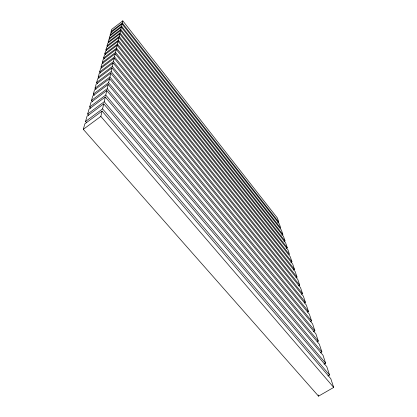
<?xml version="1.0" encoding="UTF-8"?>
<svg xmlns="http://www.w3.org/2000/svg" width="417" height="417" viewBox="0 0 417 417"><rect width="100%" height="100%" fill="white"/><g stroke="black" fill="none" stroke-linecap="round" stroke-linejoin="round"><path stroke-width="0.63" d="M83.301 129.343L100.846 116.406L102.071 111.078L330.79 378.678L333.699 387.419L318.536 396.15L83.301 129.343L84.886 123.781L102.071 111.078M86.668 122.754L85.542 121.467L102.582 108.863L103.734 103.838L326.808 366.689L329.576 375.024L327.934 375.978M88.748 115.3L87.659 114.044L104.214 101.748L105.303 97.01L323.003 355.242L325.646 363.197L323.983 364.177M90.708 108.258L89.65 107.033L105.756 95.04L106.788 90.562L319.365 344.301L321.893 351.906L320.266 352.865M92.564 101.602L91.537 100.398L107.216 88.691L108.191 84.453L315.888 333.84L318.307 341.111L317.207 341.768M94.32 95.295L93.325 94.117L108.597 82.686L109.52 78.667L312.557 323.816L314.871 330.785L313.261 331.755M95.988 89.311L95.019 88.159L109.906 76.989L110.786 73.173L309.367 314.215L311.582 320.897L310.488 321.559M97.573 83.629L96.629 82.503L111.151 71.578L111.985 67.95L306.302 305.004L308.434 311.41L307.36 312.067M98.98 78.099L98.162 77.119L112.335 66.433L113.127 62.977L303.362 296.164L305.411 302.315L304.316 302.987M100.414 72.954L99.616 71.995L113.46 61.534L114.216 58.244L300.542 287.667L302.507 293.578L301.434 294.24M101.784 68.049L101.008 67.111L114.534 56.868L115.254 53.73L297.827 279.499L299.714 285.181L298.619 285.864M103.093 63.368L102.332 62.446L115.556 52.417L116.244 49.42L295.21 271.634L297.029 277.107L295.955 277.779M104.344 58.896L103.604 57.989L116.536 48.163L117.193 45.297L292.698 264.065L294.449 269.335L293.391 269.997M105.537 54.617L104.813 53.73L117.469 44.093L118.1 41.351L290.268 256.768L291.957 261.85L290.873 262.533M118.365 40.199L118.97 37.572L287.933 249.736L289.56 254.631L118.365 40.199L105.975 49.649L106.684 50.52M107.779 46.595L107.086 45.74L119.22 36.472L119.799 33.954L285.676 242.944L287.245 247.672L286.151 248.37M108.832 42.831L108.154 41.992L120.044 32.896L120.602 30.477L283.497 236.392L285.014 240.958L283.941 241.646M109.843 39.219L109.176 38.39L120.831 29.461L121.368 27.141L281.392 230.059L282.856 234.469L281.803 235.152M121.592 26.167L122.103 23.936L279.359 223.939L280.777 228.203L121.592 26.167L110.161 34.934L110.813 35.747M111.746 32.411L111.104 31.609L122.317 22.998L122.812 20.85L277.388 218.018L278.759 222.141L277.686 222.84M85.542 121.467L87.033 116.223L103.734 103.838M87.659 114.044L89.066 109.092L105.303 97.01M89.65 107.033L90.984 102.353L106.788 90.562M91.537 100.398L92.798 95.967L108.191 84.453M93.325 94.117L94.518 89.916L109.52 78.667M95.019 88.159L96.155 84.171L110.786 73.173M96.629 82.503L97.708 78.709L111.985 67.95M98.162 77.119L99.189 73.507L113.127 62.977M99.616 71.995L100.596 68.55L114.216 58.244M101.008 67.111L101.941 63.822L115.254 53.73M102.332 62.446L103.228 59.308L116.244 49.42M103.604 57.989L104.459 54.987L117.193 45.297M104.813 53.73L105.631 50.853L118.1 41.351M105.975 49.649L106.757 46.897L118.97 37.572M107.086 45.74L107.836 43.097L119.799 33.954M108.154 41.992L108.873 39.459L120.602 30.477M109.176 38.39L109.869 35.956L121.368 27.141M110.161 34.934L110.828 32.594L122.103 23.936M111.104 31.609L111.746 29.357L122.812 20.85M100.846 116.406L333.699 387.419M102.582 108.863L329.576 375.024M104.214 101.748L325.646 363.197M105.756 95.04L321.893 351.906M107.216 88.691L318.307 341.111M108.597 82.686L314.871 330.785M109.906 76.989L311.582 320.897M111.151 71.578L308.434 311.41M112.335 66.433L305.411 302.315M113.46 61.534L302.507 293.578M114.534 56.868L299.714 285.181M115.556 52.417L297.029 277.107M116.536 48.163L294.449 269.335M117.469 44.093L291.957 261.85M119.22 36.472L287.245 247.672M120.044 32.896L285.014 240.958M120.831 29.461L282.856 234.469M122.317 22.998L278.759 222.141M318.181 394.972L318.536 396.15"/></g></svg>
